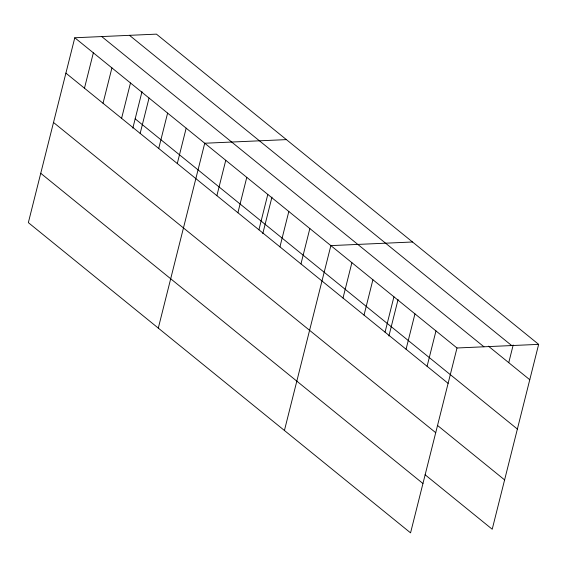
<?xml version="1.0" encoding="UTF-8"?>
<svg xmlns="http://www.w3.org/2000/svg" width="567" height="567" viewBox="0 0 567 567"><rect width="100%" height="100%" fill="white"/><g stroke="black" fill="none" stroke-linecap="round" stroke-linejoin="round"><path stroke-width="0.85" d="M74.787 37.762L28.35 222.633L410.558 532.86L456.995 347.989L74.787 37.762L156.442 34.14L538.65 344.367L492.213 529.238L425.08 474.749M84.469 88.197L93.349 52.83M103.031 103.265L111.919 67.898M121.593 118.333L130.481 82.966M132.827 128.163L142.005 91.627M140.162 133.401L149.043 98.034M158.725 148.469L167.605 113.102M177.287 163.537L186.174 128.17M158.299 328.109L204.737 143.238L286.392 139.617M216.877 195.665L225.758 160.298M237.899 212.731L246.78 177.365M258.921 229.791L267.801 194.424M262.776 233.639L271.954 197.103M279.942 246.851L288.823 211.484M300.964 263.917L309.844 228.551M284.428 430.481L330.866 245.61L412.521 241.996M343.007 298.044L351.887 262.677M364.028 315.103L372.909 279.737M385.05 332.163L393.93 296.796M388.905 336.018L398.084 299.475M406.071 349.229L414.952 313.863M427.093 366.289L435.973 330.922M508.748 362.674L513.185 344.991M456.995 347.989L538.65 344.367M129.496 35.338L511.703 345.565M488.4 346.161L529.769 379.734M101.734 36.564L483.942 346.791M135.166 118.843L517.373 429.07M65.9 73.129L448.114 383.356M437.476 425.413L504.609 479.902M53.511 122.465L435.718 432.692M40.746 173.296L422.954 483.523"/></g></svg>
